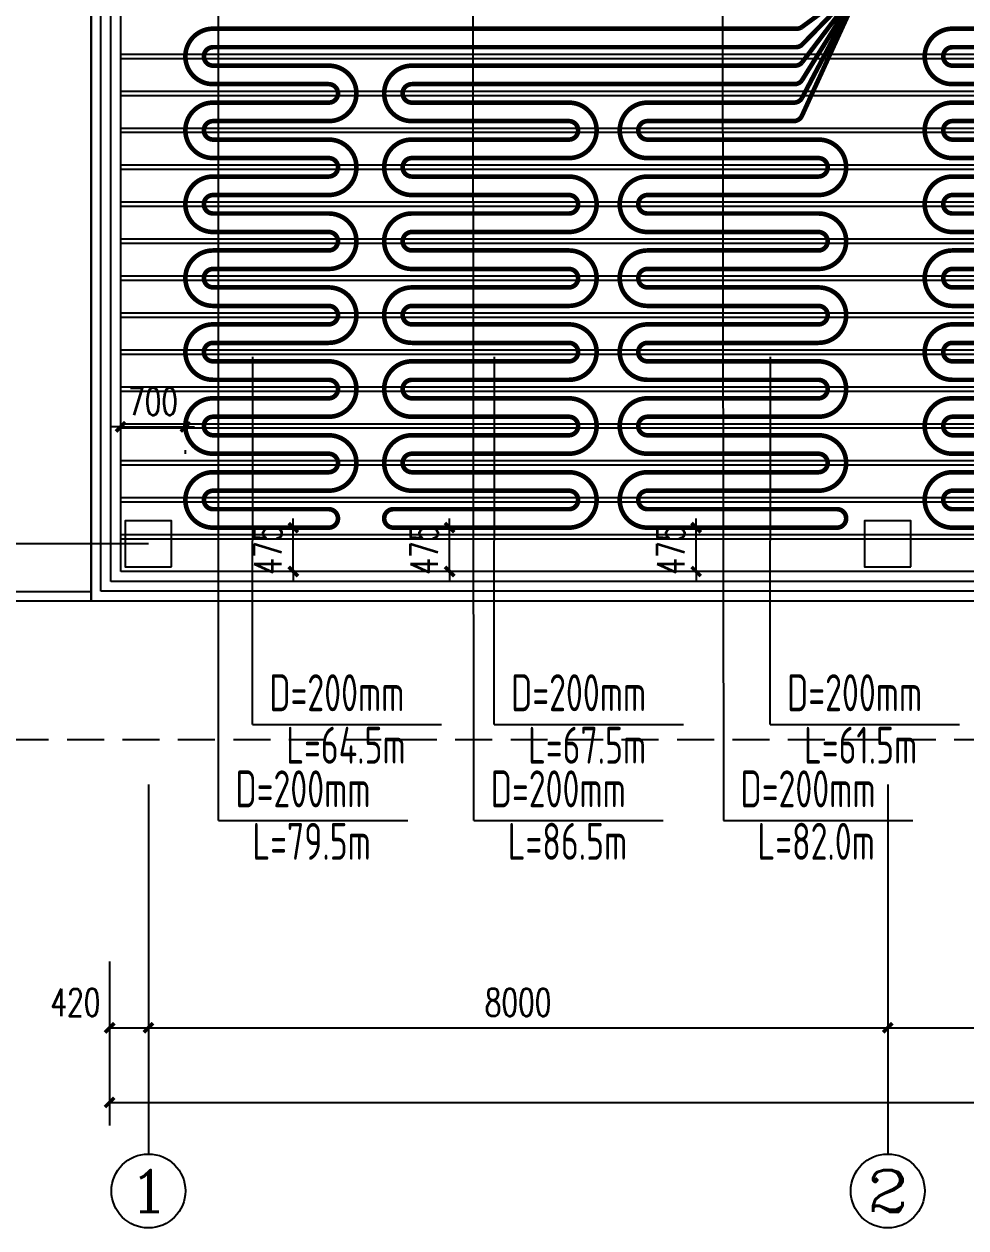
# Model space of a CAD drawing. Extents: x 2430460 to 2514560, y -608375 to -364775.
# Drawn here: x 2442137 to 2452328, y -535337 to -522308 of the extents above; entities that cross this region are included whole.
import ezdxf
from ezdxf.enums import TextEntityAlignment as Align

# ---------------------------------------------------------------- set-up
doc = ezdxf.new("R2010")
doc.units = 0
doc.header["$LTSCALE"] = 1000
doc.header["$MEASUREMENT"] = 0
doc.linetypes.add('_DASH', pattern=[0.6, 0.4, -0.2])
for name, color, linetype in [('AXIS', 3, 'Continuous'), ('AXIS_TEXT', 7, 'Continuous'), ('COLUMN', 9, 'Continuous'), ('CURTWALL', 4, 'Continuous'), ('PIPE-地暖供', 4, 'Continuous'), ('PUB_DIM', 3, 'Continuous'), ('TH_DIM', 3, 'Continuous'), ('木龙骨', 23, 'Continuous')]:
    doc.layers.add(name, color=color, linetype=linetype)
doc.styles.add('26#标准$0$TSSD_REIN', font='Tssdeng.shx', dxfattribs={"width": 0.7, "bigfont": 'tssdchn.shx'})
doc.styles.add('_TCH_AXIS', font='COMPLEX', dxfattribs={"bigfont": 'GBCBIG'})
doc.styles.add('_TCH_DIM_T3', font='SIMPLEX', dxfattribs={"width": 0.705882, "bigfont": 'GBCBIG'})
doc.styles.add('COMPLEX', font='COMPLEX')
doc.dimstyles.new('_TCH_ARCH&&100', dxfattribs={"dimtxt": 297.5, "dimasz": 100, "dimexe": 250, "dimexo": 300, "dimgap": 126.25, "dimtad": 1, "dimdec": 0, "dimzin": 0, "dimdsep": 46, "dimtxsty": '_TCH_DIM_T3', "dimblk": 'ARCHTICK', "dimcen": 0.09, "dimclrt": 7, "dimazin": 2, "dimtfac": 1, "dimtdec": 0, "dimtix": 1, "dimtmove": 2, "dimatfit": 3, "dimfxl": 30, "dimtolj": 1, "dimtzin": 0, "dimarcsym": 0})

# ---------------------------------------------------------------- blocks, each defined once
blk = doc.blocks.new('_ArchTick')
at = {"color": 0, "linetype": 'ByBlock', "const_width": 0.4}
blk.add_lwpolyline([(-0.5, -0.5), (0.5, 0.5)], dxfattribs=at)
blk = doc.blocks.new('*D73')
at = {"layer": 'Defpoints', "color": 0, "transparency": 16777216}
for p in [(-34921, -11715), (-34501, -11715), (-34501, -12732)]:
    blk.add_point(p, dxfattribs=at)
at = {"layer": 'PUB_DIM', "color": 0, "lineweight": -2, "transparency": 16777216}
for p, q in [((-34921, -12015), (-34921, -12982)), ((-34501, -12015), (-34501, -12982)), ((-34921, -12732), (-34501, -12732))]:
    blk.add_line(p, q, dxfattribs=at)
at = {"layer": 'PUB_DIM', "color": 0, "lineweight": -2, "transparency": 16777216, "xscale": 100, "yscale": 100, "zscale": 100, "rotation": 180}
blk.add_blockref('_ArchTick', (-34921, -12732), dxfattribs=at)
at = {"layer": 'PUB_DIM', "color": 0, "lineweight": -2, "transparency": 16777216, "xscale": 100, "yscale": 100, "zscale": 100}
blk.add_blockref('_ArchTick', (-34501, -12732), dxfattribs=at)
at = {"layer": 'PUB_DIM', "color": 7, "transparency": 16777216, "insert": (-35291, -12457), "char_height": 297.5, "attachment_point": 5, "style": '_TCH_DIM_T3'}
blk.add_mtext('\\A1;420', dxfattribs=at)
blk = doc.blocks.new('*D74')
at = {"layer": 'Defpoints', "color": 0, "transparency": 16777216}
for p in [(-34501, -11715), (-26501, -11715), (-26501, -12732)]:
    blk.add_point(p, dxfattribs=at)
at = {"layer": 'PUB_DIM', "color": 0, "lineweight": -2, "transparency": 16777216}
for p, q in [((-34501, -12015), (-34501, -12982)), ((-26501, -12015), (-26501, -12982)), ((-34501, -12732), (-26501, -12732))]:
    blk.add_line(p, q, dxfattribs=at)
at = {"layer": 'PUB_DIM', "color": 0, "lineweight": -2, "transparency": 16777216, "xscale": 100, "yscale": 100, "zscale": 100, "rotation": 180}
blk.add_blockref('_ArchTick', (-34501, -12732), dxfattribs=at)
at = {"layer": 'PUB_DIM', "color": 0, "lineweight": -2, "transparency": 16777216, "xscale": 100, "yscale": 100, "zscale": 100}
blk.add_blockref('_ArchTick', (-26501, -12732), dxfattribs=at)
at = {"layer": 'PUB_DIM', "color": 7, "transparency": 16777216, "insert": (-30501, -12457), "char_height": 297.5, "attachment_point": 5, "style": '_TCH_DIM_T3'}
blk.add_mtext('\\A1;8000', dxfattribs=at)
blk = doc.blocks.new('*D75')
at = {"layer": 'Defpoints', "color": 0, "transparency": 16777216}
for p in [(-26501, -11715), (-18501, -11715), (-18501, -12732)]:
    blk.add_point(p, dxfattribs=at)
at = {"layer": 'PUB_DIM', "color": 0, "lineweight": -2, "transparency": 16777216}
for p, q in [((-26501, -12015), (-26501, -12982)), ((-18501, -12015), (-18501, -12982)), ((-26501, -12732), (-18501, -12732))]:
    blk.add_line(p, q, dxfattribs=at)
at = {"layer": 'PUB_DIM', "color": 0, "lineweight": -2, "transparency": 16777216, "xscale": 100, "yscale": 100, "zscale": 100, "rotation": 180}
blk.add_blockref('_ArchTick', (-26501, -12732), dxfattribs=at)
at = {"layer": 'PUB_DIM', "color": 0, "lineweight": -2, "transparency": 16777216, "xscale": 100, "yscale": 100, "zscale": 100}
blk.add_blockref('_ArchTick', (-18501, -12732), dxfattribs=at)
at = {"layer": 'PUB_DIM', "color": 7, "transparency": 16777216, "insert": (-22501, -12457), "char_height": 297.5, "attachment_point": 5, "style": '_TCH_DIM_T3'}
blk.add_mtext('\\A1;8000', dxfattribs=at)
blk = doc.blocks.new('*D82')
at = {"layer": 'Defpoints', "color": 0, "transparency": 16777216}
for p in [(-34921, -12497), (21919, -12497), (21919, -13539)]:
    blk.add_point(p, dxfattribs=at)
at = {"layer": 'PUB_DIM', "color": 0, "lineweight": -2, "transparency": 16777216}
for p, q in [((-34921, -12797), (-34921, -13789)), ((21919, -12797), (21919, -13789)), ((-34921, -13539), (21919, -13539))]:
    blk.add_line(p, q, dxfattribs=at)
at = {"layer": 'PUB_DIM', "color": 0, "lineweight": -2, "transparency": 16777216, "xscale": 100, "yscale": 100, "zscale": 100, "rotation": 180}
blk.add_blockref('_ArchTick', (-34921, -13539), dxfattribs=at)
at = {"layer": 'PUB_DIM', "color": 0, "lineweight": -2, "transparency": 16777216, "xscale": 100, "yscale": 100, "zscale": 100}
blk.add_blockref('_ArchTick', (21919, -13539), dxfattribs=at)
at = {"layer": 'PUB_DIM', "color": 7, "transparency": 16777216, "insert": (-6501, -13264), "char_height": 297.5, "attachment_point": 5, "style": '_TCH_DIM_T3'}
blk.add_mtext('\\A1;56840', dxfattribs=at)
blk = doc.blocks.new('*D184')
at = {"layer": 'Defpoints', "color": 0, "transparency": 16777216}
for p in [(-34921, -11715), (-34501, -11715), (-34501, -12732)]:
    blk.add_point(p, dxfattribs=at)
at = {"layer": 'PUB_DIM', "color": 0, "lineweight": -2, "transparency": 16777216}
for p, q in [((-34921, -12015), (-34921, -12982)), ((-34501, -12015), (-34501, -12982)), ((-34921, -12732), (-34501, -12732))]:
    blk.add_line(p, q, dxfattribs=at)
at = {"layer": 'PUB_DIM', "color": 0, "lineweight": -2, "transparency": 16777216, "xscale": 100, "yscale": 100, "zscale": 100, "rotation": 180}
blk.add_blockref('_ArchTick', (-34921, -12732), dxfattribs=at)
at = {"layer": 'PUB_DIM', "color": 0, "lineweight": -2, "transparency": 16777216, "xscale": 100, "yscale": 100, "zscale": 100}
blk.add_blockref('_ArchTick', (-34501, -12732), dxfattribs=at)
at = {"layer": 'PUB_DIM', "color": 7, "transparency": 16777216, "insert": (-35291, -12457), "char_height": 297.5, "attachment_point": 5, "style": '_TCH_DIM_T3'}
blk.add_mtext('\\A1;420', dxfattribs=at)
blk = doc.blocks.new('*D185')
at = {"layer": 'Defpoints', "color": 0, "transparency": 16777216}
for p in [(-34501, -11715), (-26501, -11715), (-26501, -12732)]:
    blk.add_point(p, dxfattribs=at)
at = {"layer": 'PUB_DIM', "color": 0, "lineweight": -2, "transparency": 16777216}
for p, q in [((-34501, -12015), (-34501, -12982)), ((-26501, -12015), (-26501, -12982)), ((-34501, -12732), (-26501, -12732))]:
    blk.add_line(p, q, dxfattribs=at)
at = {"layer": 'PUB_DIM', "color": 0, "lineweight": -2, "transparency": 16777216, "xscale": 100, "yscale": 100, "zscale": 100, "rotation": 180}
blk.add_blockref('_ArchTick', (-34501, -12732), dxfattribs=at)
at = {"layer": 'PUB_DIM', "color": 0, "lineweight": -2, "transparency": 16777216, "xscale": 100, "yscale": 100, "zscale": 100}
blk.add_blockref('_ArchTick', (-26501, -12732), dxfattribs=at)
at = {"layer": 'PUB_DIM', "color": 7, "transparency": 16777216, "insert": (-30501, -12457), "char_height": 297.5, "attachment_point": 5, "style": '_TCH_DIM_T3'}
blk.add_mtext('\\A1;8000', dxfattribs=at)
blk = doc.blocks.new('*D186')
at = {"layer": 'Defpoints', "color": 0, "transparency": 16777216}
for p in [(-26501, -11715), (-18501, -11715), (-18501, -12732)]:
    blk.add_point(p, dxfattribs=at)
at = {"layer": 'PUB_DIM', "color": 0, "lineweight": -2, "transparency": 16777216}
for p, q in [((-26501, -12015), (-26501, -12982)), ((-18501, -12015), (-18501, -12982)), ((-26501, -12732), (-18501, -12732))]:
    blk.add_line(p, q, dxfattribs=at)
at = {"layer": 'PUB_DIM', "color": 0, "lineweight": -2, "transparency": 16777216, "xscale": 100, "yscale": 100, "zscale": 100, "rotation": 180}
blk.add_blockref('_ArchTick', (-26501, -12732), dxfattribs=at)
at = {"layer": 'PUB_DIM', "color": 0, "lineweight": -2, "transparency": 16777216, "xscale": 100, "yscale": 100, "zscale": 100}
blk.add_blockref('_ArchTick', (-18501, -12732), dxfattribs=at)
at = {"layer": 'PUB_DIM', "color": 7, "transparency": 16777216, "insert": (-22501, -12457), "char_height": 297.5, "attachment_point": 5, "style": '_TCH_DIM_T3'}
blk.add_mtext('\\A1;8000', dxfattribs=at)
blk = doc.blocks.new('*D193')
at = {"layer": 'Defpoints', "color": 0, "transparency": 16777216}
for p in [(-34921, -12497), (21919, -12497), (21919, -13539)]:
    blk.add_point(p, dxfattribs=at)
at = {"layer": 'PUB_DIM', "color": 0, "lineweight": -2, "transparency": 16777216}
for p, q in [((-34921, -12797), (-34921, -13789)), ((21919, -12797), (21919, -13789)), ((-34921, -13539), (21919, -13539))]:
    blk.add_line(p, q, dxfattribs=at)
at = {"layer": 'PUB_DIM', "color": 0, "lineweight": -2, "transparency": 16777216, "xscale": 100, "yscale": 100, "zscale": 100, "rotation": 180}
blk.add_blockref('_ArchTick', (-34921, -13539), dxfattribs=at)
at = {"layer": 'PUB_DIM', "color": 0, "lineweight": -2, "transparency": 16777216, "xscale": 100, "yscale": 100, "zscale": 100}
blk.add_blockref('_ArchTick', (21919, -13539), dxfattribs=at)
at = {"layer": 'PUB_DIM', "color": 7, "transparency": 16777216, "insert": (-6501, -13264), "char_height": 297.5, "attachment_point": 5, "style": '_TCH_DIM_T3'}
blk.add_mtext('\\A1;56840', dxfattribs=at)
blk = doc.blocks.new('*D295')
at = {"layer": 'Defpoints', "color": 0, "transparency": 16777216}
for p in [(-34921, -11715), (-34501, -11715), (-34501, -12732)]:
    blk.add_point(p, dxfattribs=at)
at = {"layer": 'PUB_DIM', "color": 0, "lineweight": -2, "transparency": 16777216}
for p, q in [((-34921, -12015), (-34921, -12982)), ((-34501, -12015), (-34501, -12982)), ((-34921, -12732), (-34501, -12732))]:
    blk.add_line(p, q, dxfattribs=at)
at = {"layer": 'PUB_DIM', "color": 0, "lineweight": -2, "transparency": 16777216, "xscale": 100, "yscale": 100, "zscale": 100, "rotation": 180}
blk.add_blockref('_ArchTick', (-34921, -12732), dxfattribs=at)
at = {"layer": 'PUB_DIM', "color": 0, "lineweight": -2, "transparency": 16777216, "xscale": 100, "yscale": 100, "zscale": 100}
blk.add_blockref('_ArchTick', (-34501, -12732), dxfattribs=at)
at = {"layer": 'PUB_DIM', "color": 7, "transparency": 16777216, "insert": (-35291, -12457), "char_height": 297.5, "attachment_point": 5, "style": '_TCH_DIM_T3'}
blk.add_mtext('\\A1;420', dxfattribs=at)
blk = doc.blocks.new('*D296')
at = {"layer": 'Defpoints', "color": 0, "transparency": 16777216}
for p in [(-34501, -11715), (-26501, -11715), (-26501, -12732)]:
    blk.add_point(p, dxfattribs=at)
at = {"layer": 'PUB_DIM', "color": 0, "lineweight": -2, "transparency": 16777216}
for p, q in [((-34501, -12015), (-34501, -12982)), ((-26501, -12015), (-26501, -12982)), ((-34501, -12732), (-26501, -12732))]:
    blk.add_line(p, q, dxfattribs=at)
at = {"layer": 'PUB_DIM', "color": 0, "lineweight": -2, "transparency": 16777216, "xscale": 100, "yscale": 100, "zscale": 100, "rotation": 180}
blk.add_blockref('_ArchTick', (-34501, -12732), dxfattribs=at)
at = {"layer": 'PUB_DIM', "color": 0, "lineweight": -2, "transparency": 16777216, "xscale": 100, "yscale": 100, "zscale": 100}
blk.add_blockref('_ArchTick', (-26501, -12732), dxfattribs=at)
at = {"layer": 'PUB_DIM', "color": 7, "transparency": 16777216, "insert": (-30501, -12457), "char_height": 297.5, "attachment_point": 5, "style": '_TCH_DIM_T3'}
blk.add_mtext('\\A1;8000', dxfattribs=at)
blk = doc.blocks.new('*D297')
at = {"layer": 'Defpoints', "color": 0, "transparency": 16777216}
for p in [(-26501, -11715), (-18501, -11715), (-18501, -12732)]:
    blk.add_point(p, dxfattribs=at)
at = {"layer": 'PUB_DIM', "color": 0, "lineweight": -2, "transparency": 16777216}
for p, q in [((-26501, -12015), (-26501, -12982)), ((-18501, -12015), (-18501, -12982)), ((-26501, -12732), (-18501, -12732))]:
    blk.add_line(p, q, dxfattribs=at)
at = {"layer": 'PUB_DIM', "color": 0, "lineweight": -2, "transparency": 16777216, "xscale": 100, "yscale": 100, "zscale": 100, "rotation": 180}
blk.add_blockref('_ArchTick', (-26501, -12732), dxfattribs=at)
at = {"layer": 'PUB_DIM', "color": 0, "lineweight": -2, "transparency": 16777216, "xscale": 100, "yscale": 100, "zscale": 100}
blk.add_blockref('_ArchTick', (-18501, -12732), dxfattribs=at)
at = {"layer": 'PUB_DIM', "color": 7, "transparency": 16777216, "insert": (-22501, -12457), "char_height": 297.5, "attachment_point": 5, "style": '_TCH_DIM_T3'}
blk.add_mtext('\\A1;8000', dxfattribs=at)
blk = doc.blocks.new('*D304')
at = {"layer": 'Defpoints', "color": 0, "transparency": 16777216}
for p in [(-34921, -12497), (21919, -12497), (21919, -13539)]:
    blk.add_point(p, dxfattribs=at)
at = {"layer": 'PUB_DIM', "color": 0, "lineweight": -2, "transparency": 16777216}
for p, q in [((-34921, -12797), (-34921, -13789)), ((21919, -12797), (21919, -13789)), ((-34921, -13539), (21919, -13539))]:
    blk.add_line(p, q, dxfattribs=at)
at = {"layer": 'PUB_DIM', "color": 0, "lineweight": -2, "transparency": 16777216, "xscale": 100, "yscale": 100, "zscale": 100, "rotation": 180}
blk.add_blockref('_ArchTick', (-34921, -13539), dxfattribs=at)
at = {"layer": 'PUB_DIM', "color": 0, "lineweight": -2, "transparency": 16777216, "xscale": 100, "yscale": 100, "zscale": 100}
blk.add_blockref('_ArchTick', (21919, -13539), dxfattribs=at)
at = {"layer": 'PUB_DIM', "color": 7, "transparency": 16777216, "insert": (-6501, -13264), "char_height": 297.5, "attachment_point": 5, "style": '_TCH_DIM_T3'}
blk.add_mtext('\\A1;56840', dxfattribs=at)
blk = doc.blocks.new('_FZHK')
blk.add_lwpolyline([(-0.5, -0.5), (0.5, -0.5), (0.5, 0.5), (-0.5, 0.5)], close=True)
blk = doc.blocks.new('*D479')
at = {"layer": 'Defpoints', "color": 0, "transparency": 16777216}
for p in [(-34921, -11715), (-34501, -11715), (-34501, -12732)]:
    blk.add_point(p, dxfattribs=at)
at = {"layer": 'PUB_DIM', "color": 0, "lineweight": -2, "transparency": 16777216}
for p, q in [((-34921, -12015), (-34921, -12982)), ((-34501, -12015), (-34501, -12982)), ((-34921, -12732), (-34501, -12732))]:
    blk.add_line(p, q, dxfattribs=at)
at = {"layer": 'PUB_DIM', "color": 0, "lineweight": -2, "transparency": 16777216, "xscale": 100, "yscale": 100, "zscale": 100, "rotation": 180}
blk.add_blockref('_ArchTick', (-34921, -12732), dxfattribs=at)
at = {"layer": 'PUB_DIM', "color": 0, "lineweight": -2, "transparency": 16777216, "xscale": 100, "yscale": 100, "zscale": 100}
blk.add_blockref('_ArchTick', (-34501, -12732), dxfattribs=at)
at = {"layer": 'PUB_DIM', "color": 7, "transparency": 16777216, "insert": (-35291, -12457), "char_height": 297.5, "attachment_point": 5, "style": '_TCH_DIM_T3'}
blk.add_mtext('\\A1;420', dxfattribs=at)
blk = doc.blocks.new('*D480')
at = {"layer": 'Defpoints', "color": 0, "transparency": 16777216}
for p in [(-34501, -11715), (-26501, -11715), (-26501, -12732)]:
    blk.add_point(p, dxfattribs=at)
at = {"layer": 'PUB_DIM', "color": 0, "lineweight": -2, "transparency": 16777216}
for p, q in [((-34501, -12015), (-34501, -12982)), ((-26501, -12015), (-26501, -12982)), ((-34501, -12732), (-26501, -12732))]:
    blk.add_line(p, q, dxfattribs=at)
at = {"layer": 'PUB_DIM', "color": 0, "lineweight": -2, "transparency": 16777216, "xscale": 100, "yscale": 100, "zscale": 100, "rotation": 180}
blk.add_blockref('_ArchTick', (-34501, -12732), dxfattribs=at)
at = {"layer": 'PUB_DIM', "color": 0, "lineweight": -2, "transparency": 16777216, "xscale": 100, "yscale": 100, "zscale": 100}
blk.add_blockref('_ArchTick', (-26501, -12732), dxfattribs=at)
at = {"layer": 'PUB_DIM', "color": 7, "transparency": 16777216, "insert": (-30501, -12457), "char_height": 297.5, "attachment_point": 5, "style": '_TCH_DIM_T3'}
blk.add_mtext('\\A1;8000', dxfattribs=at)
blk = doc.blocks.new('*D481')
at = {"layer": 'Defpoints', "color": 0, "transparency": 16777216}
for p in [(-26501, -11715), (-18501, -11715), (-18501, -12732)]:
    blk.add_point(p, dxfattribs=at)
at = {"layer": 'PUB_DIM', "color": 0, "lineweight": -2, "transparency": 16777216}
for p, q in [((-26501, -12015), (-26501, -12982)), ((-18501, -12015), (-18501, -12982)), ((-26501, -12732), (-18501, -12732))]:
    blk.add_line(p, q, dxfattribs=at)
at = {"layer": 'PUB_DIM', "color": 0, "lineweight": -2, "transparency": 16777216, "xscale": 100, "yscale": 100, "zscale": 100, "rotation": 180}
blk.add_blockref('_ArchTick', (-26501, -12732), dxfattribs=at)
at = {"layer": 'PUB_DIM', "color": 0, "lineweight": -2, "transparency": 16777216, "xscale": 100, "yscale": 100, "zscale": 100}
blk.add_blockref('_ArchTick', (-18501, -12732), dxfattribs=at)
at = {"layer": 'PUB_DIM', "color": 7, "transparency": 16777216, "insert": (-22501, -12457), "char_height": 297.5, "attachment_point": 5, "style": '_TCH_DIM_T3'}
blk.add_mtext('\\A1;8000', dxfattribs=at)
blk = doc.blocks.new('*D488')
at = {"layer": 'Defpoints', "color": 0, "transparency": 16777216}
for p in [(-34921, -12497), (21919, -12497), (21919, -13539)]:
    blk.add_point(p, dxfattribs=at)
at = {"layer": 'PUB_DIM', "color": 0, "lineweight": -2, "transparency": 16777216}
for p, q in [((-34921, -12797), (-34921, -13789)), ((21919, -12797), (21919, -13789)), ((-34921, -13539), (21919, -13539))]:
    blk.add_line(p, q, dxfattribs=at)
at = {"layer": 'PUB_DIM', "color": 0, "lineweight": -2, "transparency": 16777216, "xscale": 100, "yscale": 100, "zscale": 100, "rotation": 180}
blk.add_blockref('_ArchTick', (-34921, -13539), dxfattribs=at)
at = {"layer": 'PUB_DIM', "color": 0, "lineweight": -2, "transparency": 16777216, "xscale": 100, "yscale": 100, "zscale": 100}
blk.add_blockref('_ArchTick', (21919, -13539), dxfattribs=at)
at = {"layer": 'PUB_DIM', "color": 7, "transparency": 16777216, "insert": (-6501, -13264), "char_height": 297.5, "attachment_point": 5, "style": '_TCH_DIM_T3'}
blk.add_mtext('\\A1;56840', dxfattribs=at)
blk = doc.blocks.new('_AXISO')
blk.add_circle((0, 0), 0.5)
at = {"layer": 'AXIS_TEXT', "style": 'COMPLEX', "width": 1.041667}
blk.add_attdef('A', text='', height=0.56, dxfattribs=at).set_placement((-0.25, -0.28), (0.25, -0.28), align=Align.FIT)
blk = doc.blocks.new('*D588')
at = {"layer": 'Defpoints', "color": 0, "transparency": 16777216}
for p in [(2443182, -526658), (2443882, -526658), (2443882, -526668)]:
    blk.add_point(p, dxfattribs=at)
at = {"layer": 'TH_DIM', "color": 0, "lineweight": -2, "transparency": 16777216}
for p, q in [((2443182, -526668), (2443082, -526668)), ((2443182, -526668), (2443882, -526668)), ((2443882, -526668), (2443982, -526668)), ((2443182, -526958), (2443182, -526918)), ((2443882, -526958), (2443882, -526918))]:
    blk.add_line(p, q, dxfattribs=at)
at = {"layer": 'TH_DIM', "color": 0, "lineweight": -2, "transparency": 16777216, "xscale": 100, "yscale": 100, "zscale": 100}
blk.add_blockref('_ArchTick', (2443182, -526668), dxfattribs=at)
at = {"layer": 'TH_DIM', "color": 0, "lineweight": -2, "transparency": 16777216, "xscale": 100, "yscale": 100, "zscale": 100, "rotation": 180}
blk.add_blockref('_ArchTick', (2443882, -526668), dxfattribs=at)
at = {"layer": 'TH_DIM', "color": 7, "transparency": 16777216, "insert": (2443532, -526393), "char_height": 297.5, "attachment_point": 5, "style": '_TCH_DIM_T3'}
blk.add_mtext('\\A1;700', dxfattribs=at)
blk = doc.blocks.new('*D589')
at = {"layer": 'Defpoints', "color": 0, "transparency": 16777216}
for p in [(2445050, -527758), (2445105, -527758), (2445105, -528233)]:
    blk.add_point(p, dxfattribs=at)
at = {"layer": 'TH_DIM', "color": 0, "lineweight": -2, "transparency": 16777216}
for p, q in [((2445050, -527758), (2445050, -527658)), ((2444805, -527758), (2444800, -527758)), ((2445050, -528233), (2445050, -527758)), ((2444805, -528233), (2444800, -528233)), ((2445050, -528233), (2445050, -528333))]:
    blk.add_line(p, q, dxfattribs=at)
at = {"layer": 'TH_DIM', "color": 0, "lineweight": -2, "transparency": 16777216, "xscale": 100, "yscale": 100, "zscale": 100}
for p, rotation in [((2445050, -527758), 270), ((2445050, -528233), 90)]:
    blk.add_blockref('_ArchTick', p, dxfattribs=dict(at, rotation=rotation))
at = {"layer": 'TH_DIM', "color": 7, "transparency": 16777216, "insert": (2444775, -527996), "char_height": 297.5, "attachment_point": 5, "rotation": 90, "style": '_TCH_DIM_T3'}
blk.add_mtext('\\A1;475', dxfattribs=at)
blk = doc.blocks.new('*D590')
at = {"layer": 'Defpoints', "color": 0, "transparency": 16777216}
for p in [(2446741, -527758), (2446796, -527758), (2446796, -528233)]:
    blk.add_point(p, dxfattribs=at)
at = {"layer": 'TH_DIM', "color": 0, "lineweight": -2, "transparency": 16777216}
for p, q in [((2446741, -527758), (2446741, -527658)), ((2446496, -527758), (2446491, -527758)), ((2446741, -528233), (2446741, -527758)), ((2446496, -528233), (2446491, -528233)), ((2446741, -528233), (2446741, -528333))]:
    blk.add_line(p, q, dxfattribs=at)
at = {"layer": 'TH_DIM', "color": 0, "lineweight": -2, "transparency": 16777216, "xscale": 100, "yscale": 100, "zscale": 100}
for p, rotation in [((2446741, -527758), 270), ((2446741, -528233), 90)]:
    blk.add_blockref('_ArchTick', p, dxfattribs=dict(at, rotation=rotation))
at = {"layer": 'TH_DIM', "color": 7, "transparency": 16777216, "insert": (2446466, -527996), "char_height": 297.5, "attachment_point": 5, "rotation": 90, "style": '_TCH_DIM_T3'}
blk.add_mtext('\\A1;475', dxfattribs=at)
blk = doc.blocks.new('*D591')
at = {"layer": 'Defpoints', "color": 0, "transparency": 16777216}
for p in [(2449409, -527758), (2449464, -527758), (2449464, -528233)]:
    blk.add_point(p, dxfattribs=at)
at = {"layer": 'TH_DIM', "color": 0, "lineweight": -2, "transparency": 16777216}
for p, q in [((2449409, -527758), (2449409, -527658)), ((2449164, -527758), (2449159, -527758)), ((2449409, -528233), (2449409, -527758)), ((2449164, -528233), (2449159, -528233)), ((2449409, -528233), (2449409, -528333))]:
    blk.add_line(p, q, dxfattribs=at)
at = {"layer": 'TH_DIM', "color": 0, "lineweight": -2, "transparency": 16777216, "xscale": 100, "yscale": 100, "zscale": 100}
for p, rotation in [((2449409, -527758), 270), ((2449409, -528233), 90)]:
    blk.add_blockref('_ArchTick', p, dxfattribs=dict(at, rotation=rotation))
at = {"layer": 'TH_DIM', "color": 7, "transparency": 16777216, "insert": (2449134, -527996), "char_height": 297.5, "attachment_point": 5, "rotation": 90, "style": '_TCH_DIM_T3'}
blk.add_mtext('\\A1;475', dxfattribs=at)
blk = doc.blocks.new('A$C67117B41')
for p, q in [((-35120.9, -8013.8), (-37016.9, -8013.8)), ((-35120.9, -8113.8), (-37016.9, -8113.8))]:
    blk.add_line(p, q)
blk.add_lwpolyline([(6119.1, -2213.8), (6119.1, -8113.8), (-35120.9, -8113.8), (-35120.9, 20176.2), (-18920.9, 20176.2)])
at = {"color": 4, "linetype": '_DASH'}
blk.add_lwpolyline([(7619.1, -2213.8), (7619.1, -9613.8), (-37016.9, -9613.8), (-37016.9, -9613.8)], dxfattribs=at)
at = {"layer": 'AXIS'}
for p, q in [((-34500.9, -7493.8), (-38500.9, -7493.8)), ((-34500.9, -10097.6), (-34500.9, -14097.6)), ((-26500.9, -10097.6), (-26500.9, -14097.6))]:
    blk.add_line(p, q, dxfattribs=at)
at = {"layer": 'CURTWALL'}
for p, q in [((-35120.9, 6881.2), (-35120.9, -8113.8)), ((-35014.2, -8007.1), (-35014.2, 6881.2)), ((-34907.5, -7900.4), (-34907.5, 6881.2)), ((-34800.9, -7793.8), (-34800.9, 6881.2)), ((5799.1, -7793.8), (-34800.9, -7793.8)), ((5905.8, -7900.4), (-34907.5, -7900.4)), ((6012.5, -8007.1), (-35014.2, -8007.1)), ((6119.1, -8113.8), (-35120.9, -8113.8))]:
    blk.add_line(p, q, dxfattribs=at)
at = {"layer": 'AXIS'}
ref = blk.add_blockref('_AXISO', (-34500.9, -14497.6), dxfattribs=dict(at, xscale=800, yscale=800, zscale=800))
ref.add_attrib('A', '1', dxfattribs={"layer": 'AXIS_TEXT', "height": 452.5, "style": '_TCH_AXIS', "width": 2.333333}).set_placement((-34727.1, -14723.9), (-34274.6, -14723.9), align=Align.FIT)
ref = blk.add_blockref('_AXISO', (-26500.9, -14497.6), dxfattribs=dict(at, xscale=800, yscale=800, zscale=800))
ref.add_attrib('A', '2', dxfattribs={"layer": 'AXIS_TEXT', "height": 452.5, "style": '_TCH_AXIS', "width": 1.5}).set_placement((-26727.1, -14723.9), (-26274.6, -14723.9), align=Align.FIT)
at = {"layer": 'COLUMN', "xscale": 500, "yscale": 500, "zscale": 500, "rotation": 90}
for p in [(-34500.9, -7493.8), (-26500.9, -7493.8)]:
    blk.add_blockref('_FZHK', p, dxfattribs=at)
at = {"layer": 'PUB_DIM'}
for picture in ['*D73', '*D184', '*D295', '*D479']:
    dim = blk.add_linear_dim(base=(-34500.9, -12732.2), p1=(-34920.9, -11715.2), p2=(-34500.9, -11715.2), angle=0, dimstyle='_TCH_ARCH&&100', dxfattribs=at)
    dim.commit()
    dim.dimension.update_dxf_attribs({"geometry": picture, "text_midpoint": (-35290.9, -12457.2), "dimtype": 129})
for p1, p2, distance, picture, middle in [((-34500.9, -11715.2), (-26500.9, -11715.2), -1017, '*D74', (-30500.9, -12457.2)), ((-34500.9, -11715.2), (-26500.9, -11715.2), -1017, '*D185', (-30500.9, -12457.2)), ((-34500.9, -11715.2), (-26500.9, -11715.2), -1017, '*D296', (-30500.9, -12457.2)), ((-34500.9, -11715.2), (-26500.9, -11715.2), -1017, '*D480', (-30500.9, -12457.2)), ((-26500.9, -11715.2), (-18500.9, -11715.2), -1017, '*D75', (-22500.9, -12457.2)), ((-26500.9, -11715.2), (-18500.9, -11715.2), -1017, '*D186', (-22500.9, -12457.2)), ((-26500.9, -11715.2), (-18500.9, -11715.2), -1017, '*D297', (-22500.9, -12457.2)), ((-26500.9, -11715.2), (-18500.9, -11715.2), -1017, '*D481', (-22500.9, -12457.2)), ((-34920.9, -12496.5), (21919.1, -12496.5), -1042.6, '*D82', (-6500.9, -13264.1)), ((-34920.9, -12496.5), (21919.1, -12496.5), -1042.6, '*D193', (-6500.9, -13264.1)), ((-34920.9, -12496.5), (21919.1, -12496.5), -1042.6, '*D304', (-6500.9, -13264.1)), ((-34920.9, -12496.5), (21919.1, -12496.5), -1042.6, '*D488', (-6500.9, -13264.1))]:
    dim = blk.add_aligned_dim(p1=p1, p2=p2, distance=distance, dimstyle='_TCH_ARCH&&100', dxfattribs=at)
    dim.commit()
    dim.dimension.update_dxf_attribs({"geometry": picture, "text_midpoint": middle})

msp = doc.modelspace()

# ---------------------------------------------------------------- linework, layer by layer
for p, q in [((2447003.9, -530929.4), (2446992.6, -518908.2)), ((2449706.6, -530929.4), (2449695.3, -518908.2)), ((2444241, -530929.4), (2444241, -519308.2)), ((2444607.6, -529889.1), (2444611.3, -525908.2)), ((2447223.7, -529889.1), (2447227.5, -525908.2)), ((2450210, -529889.1), (2450213.7, -525908.2)), ((2444607.2, -529889.1), (2446654.8, -529889.1)), ((2447223.4, -529889.1), (2449271, -529889.1)), ((2450209.6, -529889.1), (2452257.3, -529889.1)), ((2444241, -530929.4), (2446288.6, -530929.4)), ((2447003.3, -530929.4), (2449050.9, -530929.4)), ((2449705.9, -530929.4), (2451753.6, -530929.4))]:
    msp.add_line(p, q)
at = {"layer": 'PIPE-地暖供', "const_width": 50}
for points in [[(2451082, -521952.4), (2450545.8, -522345.1, -0.1301451), (2450496.3, -522358.2), (2444182, -522358.2, 0.4142136), (2443882, -522658.2, 0.4142136), (2444182, -522958.2), (2445433, -522958.2, -0.4142136), (2445533, -523058.2, -0.4142136), (2445433, -523158.2), (2444182, -523158.2, 0.4142136), (2443882, -523458.2, 0.4142136), (2444182, -523758.2), (2445433, -523758.2, -0.4142136), (2445533, -523858.2, -0.4142136), (2445433, -523958.2), (2444182, -523958.2, 0.4142136), (2443882, -524258.2, 0.4142136), (2444182, -524558.2), (2445433, -524558.2, -0.4142136), (2445533, -524658.2, -0.4142136), (2445433, -524758.2), (2444182, -524758.2, 0.4142136), (2443882, -525058.2, 0.4142136), (2444182, -525358.2), (2445433, -525358.2, -0.4142136), (2445533, -525458.2, -0.4142136), (2445433, -525558.2), (2444182, -525558.2, 0.4142136), (2443882, -525858.2, 0.4142136), (2444182, -526158.2), (2445433, -526158.2, -0.4142136), (2445533, -526258.2, -0.4142136), (2445433, -526358.2), (2444182, -526358.2, 0.4142136), (2443882, -526658.2, 0.4142136), (2444182, -526958.2), (2445433, -526958.2, -0.4142136), (2445533, -527058.2, -0.4142136), (2445433, -527158.2), (2444182, -527158.2, 0.4142136), (2443882, -527458.2, 0.4142136), (2444182, -527758.2), (2445433, -527758.2, 0.4142136), (2445533, -527658.2, 0.4142136), (2445433, -527558.2), (2444182, -527558.2, -0.4142136), (2444082, -527458.2, -0.4142136), (2444182, -527358.2), (2445433, -527358.2, 0.4142136), (2445733, -527058.2, 0.4142136), (2445433, -526758.2), (2444182, -526758.2, -0.4142136), (2444082, -526658.2, -0.4142136), (2444182, -526558.2), (2445433, -526558.2, 0.4142136), (2445733, -526258.2, 0.4142136), (2445433, -525958.2), (2444182, -525958.2, -0.4142136), (2444082, -525858.2, -0.4142136), (2444182, -525758.2), (2445433, -525758.2, 0.4142136), (2445733, -525458.2, 0.4142136), (2445433, -525158.2), (2444182, -525158.2, -0.4142136), (2444082, -525058.2, -0.4142136), (2444182, -524958.2), (2445433, -524958.2, 0.4142136), (2445733, -524658.2, 0.4142136), (2445433, -524358.2), (2444182, -524358.2, -0.4142136), (2444082, -524258.2, -0.4142136), (2444182, -524158.2), (2445433, -524158.2, 0.4142136), (2445733, -523858.2, 0.4142136), (2445433, -523558.2), (2444182, -523558.2, -0.4142136), (2444082, -523458.2, -0.4142136), (2444182, -523358.2), (2445433, -523358.2, 0.4142136), (2445733, -523058.2, 0.4142136), (2445433, -522758.2), (2444182, -522758.2, -0.4142136), (2444082, -522658.2, -0.4142136), (2444182, -522558.2), (2450486.8, -522558.2, 0.1746462), (2450550.6, -522535.2), (2451082, -521990.9)], [(2451082, -522029.3), (2450552.5, -522725.9, -0.2097172), (2450478.9, -522758.2), (2446333, -522758.2, 0.4142136), (2446033, -523058.2, 0.4142136), (2446333, -523358.2), (2448032, -523358.2, -0.4142136), (2448132, -523458.2, -0.4142136), (2448032, -523558.2), (2446333, -523558.2, 0.4142136), (2446033, -523858.2, 0.4142136), (2446333, -524158.2), (2448032, -524158.2, -0.4142136), (2448132, -524258.2, -0.4142136), (2448032, -524358.2), (2446333, -524358.2, 0.4142136), (2446033, -524658.2, 0.4142136), (2446333, -524958.2), (2448032, -524958.2, -0.4142136), (2448132, -525058.2, -0.4142136), (2448032, -525158.2), (2446333, -525158.2, 0.4142136), (2446033, -525458.2, 0.4142136), (2446333, -525758.2), (2448032, -525758.2, -0.4142136), (2448132, -525858.2, -0.4142136), (2448032, -525958.2), (2446333, -525958.2, 0.4142136), (2446033, -526258.2, 0.4142136), (2446333, -526558.2), (2448032, -526558.2, -0.4142136), (2448132, -526658.2, -0.4142136), (2448032, -526758.2), (2446333, -526758.2, 0.4142136), (2446033, -527058.2, 0.4142136), (2446333, -527358.2), (2448032, -527358.2, -0.4142136), (2448132, -527458.2, -0.4142136), (2448032, -527558.2), (2446133, -527558.2, 0.413222), (2446033, -527657.8, 0.4152058), (2446133, -527758.2), (2448032, -527758.2, 0.4142136), (2448332, -527458.2, 0.4142136), (2448032, -527158.2), (2446333, -527158.2, -0.4142136), (2446233, -527058.2, -0.4142136), (2446333, -526958.2), (2448032, -526958.2, 0.4142136), (2448332, -526658.2, 0.4142136), (2448032, -526358.2), (2446333, -526358.2, -0.4142136), (2446233, -526258.2, -0.4142136), (2446333, -526158.2), (2448032, -526158.2, 0.4142136), (2448332, -525858.2, 0.4142136), (2448032, -525558.2), (2446333, -525558.2, -0.4142136), (2446233, -525458.2, -0.4142136), (2446333, -525358.2), (2448032, -525358.2, 0.4142136), (2448332, -525058.2, 0.4142136), (2448032, -524758.2), (2446333, -524758.2, -0.4142136), (2446233, -524658.2, -0.4142136), (2446333, -524558.2), (2448032, -524558.2, 0.4142136), (2448332, -524258.2, 0.4142136), (2448032, -523958.2), (2446333, -523958.2, -0.4142136), (2446233, -523858.2, -0.4142136), (2446333, -523758.2), (2448032, -523758.2, 0.4142136), (2448332, -523458.2, 0.4142136), (2448032, -523158.2), (2446333, -523158.2, -0.4142136), (2446233, -523058.2, -0.4142136), (2446333, -522958.2), (2450472.5, -522958.2, 0.2371885), (2450552.8, -522917.8), (2451082, -522067.8)], [(2451082, -522106.3), (2450552.2, -523111.1, -0.258874), (2450467.3, -523158.2), (2448882, -523158.2, 0.4142136), (2448582, -523458.2, 0.4142136), (2448882, -523758.2), (2450732, -523758.2, -0.4142136), (2450832, -523858.2, -0.4142136), (2450732, -523958.2), (2448882, -523958.2, 0.4142136), (2448582, -524258.2, 0.4142136), (2448882, -524558.2), (2450732, -524558.2, -0.4142136), (2450832, -524658.2, -0.4142136), (2450732, -524758.2), (2448882, -524758.2, 0.4142136), (2448582, -525058.2, 0.4142136), (2448882, -525358.2), (2450732, -525358.2, -0.4142136), (2450832, -525458.2, -0.4142136), (2450732, -525558.2), (2448882, -525558.2, 0.4142136), (2448582, -525858.2, 0.4142136), (2448882, -526158.2), (2450732, -526158.2, -0.4142136), (2450832, -526258.2, -0.4142136), (2450732, -526358.2), (2448882, -526358.2, 0.4142136), (2448582, -526658.2, 0.4142136), (2448882, -526958.2), (2450732, -526958.2, -0.4142136), (2450832, -527058.2, -0.4142136), (2450732, -527158.2), (2448882, -527158.2, 0.4142136), (2448582, -527458.2, 0.4142136), (2448882, -527758.2), (2450932, -527758.2, 0.4142136), (2451032, -527658.2), (2451032, -527658.2, 0.4142136), (2450932, -527558.2), (2448882, -527558.2, -0.4142136), (2448782, -527458.2, -0.4142136), (2448882, -527358.2), (2450732, -527358.2, 0.4142136), (2451032, -527058.2, 0.4142136), (2450732, -526758.2), (2448882, -526758.2, -0.4142136), (2448782, -526658.2, -0.4142136), (2448882, -526558.2), (2450732, -526558.2, 0.4142136), (2451032, -526258.2, 0.4142136), (2450732, -525958.2), (2448882, -525958.2, -0.4142136), (2448782, -525858.2, -0.4142136), (2448882, -525758.2), (2450732, -525758.2, 0.4142136), (2451032, -525458.2, 0.4142136), (2450732, -525158.2), (2448882, -525158.2, -0.4142136), (2448782, -525058.2, -0.4142136), (2448882, -524958.2), (2450732, -524958.2, 0.4142136), (2451032, -524658.2, 0.4142136), (2450732, -524358.2), (2448882, -524358.2, -0.4142136), (2448782, -524258.2, -0.4142136), (2448882, -524158.2), (2450732, -524158.2, 0.4142136), (2451032, -523858.2, 0.4142136), (2450732, -523558.2), (2448882, -523558.2, -0.4142136), (2448782, -523458.2, -0.4142136), (2448882, -523358.2), (2450463, -523358.2, 0.2762251), (2450551.1, -523305.5), (2451082, -522144.7)], [(2458380.8, -522358.2), (2452182, -522358.2, 0.4142136), (2451882, -522658.2, 0.4142136), (2452182, -522958.2), (2453433, -522958.2, -0.4142136)], [(2453433, -522758.2), (2452182, -522758.2, -0.4142136), (2452082, -522658.2, -0.4142136), (2452182, -522558.2), (2458371.2, -522558.2, 0.1746462)], [(2453433, -523158.2), (2452182, -523158.2, 0.4142136), (2451882, -523458.2, 0.4142136), (2452182, -523758.2), (2453433, -523758.2, -0.4142136)], [(2453433, -523558.2), (2452182, -523558.2, -0.4142136), (2452082, -523458.2, -0.4142136), (2452182, -523358.2), (2453433, -523358.2, 0.4142136)], [(2453433, -523958.2), (2452182, -523958.2, 0.4142136), (2451882, -524258.2, 0.4142136), (2452182, -524558.2), (2453433, -524558.2, -0.4142136)], [(2453433, -524358.2), (2452182, -524358.2, -0.4142136), (2452082, -524258.2, -0.4142136), (2452182, -524158.2), (2453433, -524158.2, 0.4142136)], [(2453433, -524758.2), (2452182, -524758.2, 0.4142136), (2451882, -525058.2, 0.4142136), (2452182, -525358.2), (2453433, -525358.2, -0.4142136)], [(2453433, -525158.2), (2452182, -525158.2, -0.4142136), (2452082, -525058.2, -0.4142136), (2452182, -524958.2), (2453433, -524958.2, 0.4142136)], [(2453433, -525558.2), (2452182, -525558.2, 0.4142136), (2451882, -525858.2, 0.4142136), (2452182, -526158.2), (2453433, -526158.2, -0.4142136)], [(2453433, -525958.2), (2452182, -525958.2, -0.4142136), (2452082, -525858.2, -0.4142136), (2452182, -525758.2), (2453433, -525758.2, 0.4142136)], [(2453433, -526358.2), (2452182, -526358.2, 0.4142136), (2451882, -526658.2, 0.4142136), (2452182, -526958.2), (2453433, -526958.2, -0.4142136)], [(2453433, -526758.2), (2452182, -526758.2, -0.4142136), (2452082, -526658.2, -0.4142136), (2452182, -526558.2), (2453433, -526558.2, 0.4142136)], [(2453433, -527158.2), (2452182, -527158.2, 0.4142136), (2451882, -527458.2, 0.4142136), (2452182, -527758.2), (2453433, -527758.2, 0.4142136)], [(2453433, -527558.2), (2452182, -527558.2, -0.4142136), (2452082, -527458.2, -0.4142136), (2452182, -527358.2), (2453433, -527358.2, 0.4142136)]]:
    msp.add_lwpolyline(points, format="xyb", dxfattribs=at)
at = {"layer": '木龙骨', "color": 253}
for points in [[(2443182, -522633.2), (2483782, -522633.2)], [(2483782, -522683.2), (2443182, -522683.2)], [(2443182, -523033.2), (2483782, -523033.2)], [(2483782, -523083.2), (2443182, -523083.2)], [(2443182, -523433.2), (2483782, -523433.2)], [(2483782, -523483.2), (2443182, -523483.2)], [(2443182, -523833.2), (2483782, -523833.2)], [(2483782, -523883.2), (2443182, -523883.2)], [(2443182, -524233.2), (2483782, -524233.2)], [(2483782, -524283.2), (2443182, -524283.2)], [(2443182, -524633.2), (2483782, -524633.2)], [(2483782, -524683.2), (2443182, -524683.2)], [(2443182, -525033.2), (2483782, -525033.2)], [(2483782, -525083.2), (2443182, -525083.2)], [(2443182, -525433.2), (2483782, -525433.2)], [(2483782, -525483.2), (2443182, -525483.2)], [(2443182, -525833.2), (2483782, -525833.2)], [(2483782, -525883.2), (2443182, -525883.2)], [(2443182, -526233.2), (2483782, -526233.2)], [(2483782, -526283.2), (2443182, -526283.2)], [(2443182, -526633.2), (2483782, -526633.2)], [(2483782, -526683.2), (2443182, -526683.2)], [(2443182, -527033.2), (2483782, -527033.2)], [(2483782, -527083.2), (2443182, -527083.2)], [(2443182, -527433.2), (2483782, -527433.2)], [(2483782, -527483.2), (2443182, -527483.2)], [(2443182, -527833.2), (2483782, -527833.2)], [(2483782, -527883.2), (2443182, -527883.2)]]:
    msp.add_lwpolyline(points, dxfattribs=at)

# ---------------------------------------------------------------- block references
msp.add_blockref('A$C67117B41', (2477982.9, -520439.4))

# ---------------------------------------------------------------- texts
at = {"char_height": 400, "width": 1509.222, "attachment_point": 7, "style": '26#标准$0$TSSD_REIN'}
for s, insert in [('D=200mm', (2444789.8, -529744.7)), ('D=200mm', (2447406, -529744.7)), ('D=200mm', (2450392.2, -529744.7)), ('L=64.5m', (2444973.5, -530312.9)), ('L=67.5m', (2447589.7, -530312.9)), ('L=61.5m', (2450575.9, -530312.9)), ('D=200mm', (2444423.6, -530785.1)), ('D=200mm', (2447185.9, -530785.1)), ('D=200mm', (2449888.5, -530785.1)), ('L=79.5m', (2444607.2, -531353.2)), ('L=86.5m', (2447369.6, -531353.2)), ('L=82.0m', (2450072.2, -531353.2))]:
    msp.add_mtext(s, dxfattribs=dict(at, insert=insert))

# ---------------------------------------------------------------- dimensions: what is measured, and where the dimension line sits
at = {"layer": 'TH_DIM'}
for p1, p2, distance, picture, middle in [((2443182, -526658.2), (2443882, -526658.2), -9.7, '*D588', (2443532, -526392.9)), ((2445105.3, -528233.2), (2445105.3, -527758.2), 55.1, '*D589', (2444775.2, -527995.7)), ((2446796, -528233.2), (2446796, -527758.2), 55.1, '*D590', (2446465.9, -527995.7)), ((2449464, -528233.2), (2449464, -527758.2), 55.1, '*D591', (2449133.9, -527995.7))]:
    dim = msp.add_aligned_dim(p1=p1, p2=p2, distance=distance, dimstyle='_TCH_ARCH&&100', dxfattribs=at)
    dim.commit()
    dim.dimension.update_dxf_attribs({"geometry": picture, "text_midpoint": middle})

doc.saveas('drawing.dxf')
